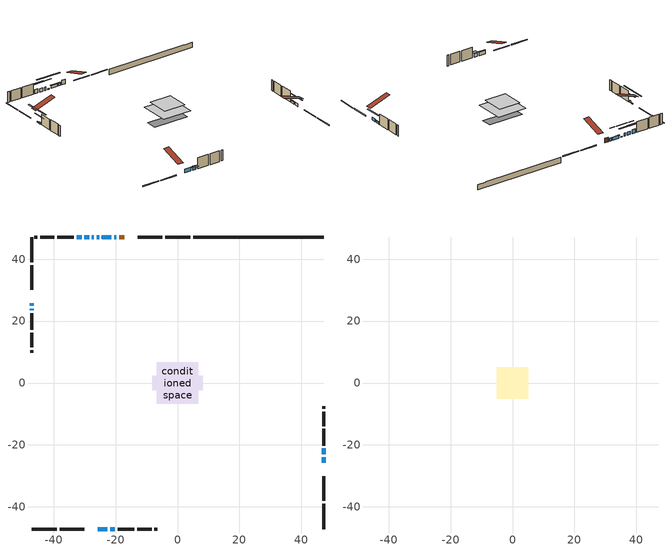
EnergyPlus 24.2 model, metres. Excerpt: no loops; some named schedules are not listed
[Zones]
conditioned space
 floor outside (Floor1 construction): -1.6,-1.6 -1.6,1.6 1.6,1.6 1.6,-1.6 z0.92
 floor adiabatic (AdiabaticFloorConstruction): -6.78,-6.78 -6.78,6.78 6.78,6.78 6.78,-6.78 z3.36
 floor foundation (Slab1 construction): -8.11,-2.41 -8.11,2.41 8.11,2.41 8.11,-2.41 z-1.52
 wall outside (RimJoist1 construction): 4.16,47.16 -4.01,47.16 / -47.16,-47.16 -38.98,-47.16 / -47.16,47.16 -47.16,38.98 / 47.16,-47.16 47.16,-38.98 z0.92:1.22
 wall outside (RimJoist2 construction): -4.94,47.16 -12.82,47.16 / -38.05,-47.16 -30.17,-47.16 / -47.16,38.05 -47.16,30.17 / 47.16,-38.05 47.16,-30.17 z0.92:1.22
 wall outside (AdiabaticWallConstruction 1): -17.25,47.16 -18.87,47.16 z0.92:2.95
 wall outside (AdiabaticWallConstruction): 47.16,-25.74 47.16,-23.91 / -19.8,47.16 -20.41,47.16 / -21.34,47.16 -24.39,47.16 z0.92:2.14; -25.74,-47.16 -22.69,-47.16 / -28.54,47.16 -30.07,47.16 / -21.76,-47.16 -20.24,-47.16 z0.92:2.44; -25.31,47.16 -26.08,47.16 / -47.16,25.74 -47.16,24.97 z0.92:1.33; -27,47.16 -27.62,47.16 z0.92:2.45; -31,47.16 -32.52,47.16 z0.92:2.75; -47.16,24.05 -47.16,23.43 / 47.16,-22.98 47.16,-21.15 z0.92:1.84
 wall outside (Wall1 construction): -33.45,47.16 -38.83,47.16 / -19.31,-47.16 -13.92,-47.16 / -47.16,22.51 -47.16,17.12 / 47.16,-20.22 47.16,-14.84 z0.92:5.8
 wall outside (Wall2 construction): -39.76,47.16 -44.4,47.16 / -13,-47.16 -8.36,-47.16 / -47.16,16.19 -47.16,11.56 / 47.16,-13.91 47.16,-9.27 z0.92:5.8
 wall outside (Wall3 construction): -45.33,47.16 -46.23,47.16 / -7.43,-47.16 -6.53,-47.16 / -47.16,10.63 -47.16,9.73 / 47.16,-8.35 47.16,-7.45 z0.92:5.8
 wall foundation (FoundationWall1 construction): 5.09,47.16,-1.52 5.09,47.16,0.92 42.95,47.16,0.92 42.95,47.16,0.77 47.16,47.16,0.77 47.16,47.16,-1.52
 window (WindowConstruction): 47.16,-25.74 47.16,-23.91 z0.92:2.14
 window (WindowConstruction 7): -19.8,47.16 -20.41,47.16 z0.92:2.14
 window (WindowConstruction 8): -21.34,47.16 -24.38,47.16 z0.92:2.14
 window (WindowConstruction 9): -25.74,-47.16 -22.69,-47.16 z0.92:2.44
 window (WindowConstruction 10): -25.31,47.16 -26.08,47.16 z0.92:1.33
 window (WindowConstruction 11): -47.16,25.74 -47.16,24.97 z0.92:1.33
 window (WindowConstruction 1): -27.01,47.16 -27.62,47.16 z0.92:2.44
 window (WindowConstruction 2): -28.54,47.16 -30.07,47.16 z0.92:2.44
 window (WindowConstruction 3): -31,47.16 -32.52,47.16 z0.92:2.75
 window (WindowConstruction 4): -21.76,-47.16 -20.24,-47.16 z0.92:2.44
 window (WindowConstruction 5): -47.16,24.05 -47.16,23.44 z0.92:1.83
 window (WindowConstruction 6): 47.16,-22.98 47.16,-21.15 z0.92:1.83
 door (Door): -17.25,47.16 -18.87,47.16 z0.92:2.95
 ceiling adiabatic (AdiabaticFloorConstruction): 6.78,-6.78 6.78,6.78 -6.78,6.78 -6.78,-6.78 z3.36
attic - vented
 floor to conditioned space (Floor2 construction Reversed): -5.01,-5.01 -5.01,5.01 5.01,5.01 5.01,-5.01 z5.8
 roof outside (Roof1 construction): -16.32,47.16,5.8 -16.32,37.4,9.05 -13.75,37.4,9.05 -13.75,47.16,5.8; -26.67,-47.16,5.8 -26.67,-37.4,9.05 -29.24,-37.4,9.05 -29.24,-47.16,5.8; -47.16,26.67,5.8 -37.4,26.67,9.05 -37.4,29.24,9.05 -47.16,29.24,5.8; 47.16,-26.67,5.8 37.4,-26.67,9.05 37.4,-29.24,9.05 47.16,-29.24,5.8
shading: 47.16,-21.17 47.16,-28.48 47.45,-28.48 47.45,-21.17 z4.88; -20.56,47.16 -19.65,47.16 -19.65,47.45 -20.56,47.45 z2.29; -24.53,47.16 -21.19,47.16 -21.19,47.45 -24.53,47.45 z2.29; -22.54,-47.16 -25.89,-47.16 -25.89,-47.45 -22.54,-47.45 z2.59; -31.57,47.16 -19.82,47.16 -19.82,47.45 -31.57,47.45 z6.81; -47.16,19.49 -47.16,31.23 -47.45,31.23 -47.45,19.49 z6.81; -30.36,47.16 -24.27,47.16 -24.27,47.45 -30.36,47.45 z5.18; -32.81,47.16 -25.8,47.16 -25.8,47.45 -32.81,47.45 z5.18; -35.26,47.16 -28.26,47.16 -28.26,47.45 -35.26,47.45 z5.49; -19.94,-47.16 -22.06,-47.16 -22.06,-48.68 -19.94,-48.68 z2.74; -47.16,20.7 -47.16,26.79 -47.45,26.79 -47.45,20.7 z4.57; 47.16,-21 47.16,-23.13 47.45,-23.13 47.45,-21 z1.98
[Building]
Building 1: Terrain=Suburbs
[Site:Location]
Toronto City Centre_ON: Latitude {deg}=43.63; Longitude {deg}=-79.39; Time Zone {hr}=-5; Elevation {m}=77; Keep Site Location Information=Yes
[Site:GroundTemperature:Shallow]
5.01852, 3.26908, 3.12898, 3.95918, 7.29196, 10.6092, 13.4851, 15.3069, 15.4617, 13.9799, 11.1774, 7.9619
[Site:WaterMainsTemperature]
Calculation Method=Schedule; Temperature Schedule=mains temperature schedule
[Material] Roughness=Rough; Thermal Absorptance=0.9
Name | Thickness {m} | Conductivity {W/m-K} | Density {kg/m3} | Specific Heat {J/kg-K} | Solar Absorptance | Visible Absorptance
asphalt or fiberglass shingles | 0.00635 | 0.162714 | 1121.4 | 1465.45 | 0.4 | 0.4
ceiling loosefill ins | 0.169333 | 0.0480833 | 16.02 | 1046.75 | 0.7 | 0.7
ceiling stud and cavity | 0.1397 | 0.0959337 | 65.682 | 1177.47 | 0.7 | 0.7
concrete 4.0 in. | 0.1016 | 1.803125 | 2242.8 | 837.4 | 0.7 | 0.7
concrete 8.0 in. | 0.2032 | 1.803125 | 2242.8 | 837.4 | 0.7 | 0.7
door material | 0.04445 | 0.053851 | 512.64 | 1214.23 | 0.7 | 0.7
exterior vertical ins | 0.0460229 | 0.029427 | 32.04 | 1214.23 | 0.7 | 0.7
floor covering | 0.0127 | 0.0433444 | 54.468 | 1339.84 | 0.6 | 0.6
floor rigid ins | 0.103632 | 0.029427 | 32.04 | 1214.23 | 0.7 | 0.7
floor rigid ins 1; wall rigid ins 1 | 0.512978 | 0.029427 | 32.04 | 1214.23 | 0.7 | 0.7
floor stud and cavity | 0.1397 | 0.170913 | 92.3553 | 1139.71 | 0.7 | 0.7
floor stud and cavity 1 | 0.1397 | 1.75129 | 37.0049 | 1207.88 | 0.7 | 0.7
furniture material conditioned space 1 | 0.1524 | 0.115458 | 640.8 | 1214.23 | 0.6 | 0.6
gypsum board | 0.0127 | 0.160291 | 801 | 837.4 | 0.6 | 0.6
gypsum board 1 | 0.0127 | 0.160291 | 801 | 837.4 | 0.7 | 0.7
osb sheathing 0.5 in. | 0.0127 | 0.115458 | 512.64 | 1214.23 | 0.7 | 0.7
osb sheathing 0.75 in. | 0.01905 | 0.115458 | 512.64 | 1214.23 | 0.7 | 0.7
osb sheathing 2.0 in. | 0.0508 | 0.115458 | 512.64 | 1214.23 | 0.7 | 0.7
rim joist rigid ins; wall rigid ins | 0.051816 | 0.029427 | 32.04 | 1214.23 | 0.7 | 0.7
rim joist stud and cavity | 0.0508 | 0.0346513 | 125.044 | 1163.47 | 0.6 | 0.6
rim joist stud and cavity 1 | 0.0508 | 0.0344445 | 125.044 | 1163.47 | 0.6 | 0.6
wall stud and cavity | 0.1397 | 0.165635 | 139.0536 | 1170.24 | 0.7 | 0.7
wall stud and cavity 1 | 0.1397 | 0.169891 | 139.0536 | 1170.24 | 0.7 | 0.7
wall stud and cavity 2 | 0.1397 | 0.0975873 | 139.0536 | 1170.24 | 0.7 | 0.7
wall stud and cavity 3 | 0.0889 | 0.380278 | 52.3479 | 1209.89 | 0.7 | 0.7
wall stud and cavity 4 | 0.0889 | 0.391764 | 83.0341 | 1211.67 | 0.7 | 0.7
wood siding | 0.0254 | 0.102417 | 544.68 | 1172.36 | 0.4 | 0.4
wood siding 1; wood siding 2; wood siding 3 | 0.0254 | 0.102417 | 544.68 | 1172.36 | 0.7 | 0.7
[WindowMaterial:SimpleGlazingSystem]
Name | U-Factor {W/m2-K} | Solar Heat Gain Coefficient
WindowMaterial | 2.194547 | 0.61
WindowMaterial 1 | 2.52501 | 0.5
WindowMaterial 2 | 2.09916 | 0.64
WindowMaterial 3 | 2.35183 | 0.53
WindowMaterial 4 | 2.17922 | 0.59
WindowMaterial 5 | 2.31322 | 0.57
WindowMaterial 6 | 2.234293 | 0.59
WindowMaterial 7 | 2.53466 | 0.5
WindowMaterial 8 | 2.12584 | 0.63
WindowMaterial 9 | 2.452896 | 0.52
[Construction]
AdiabaticFloorConstruction: floor stud and cavity 1, floor rigid ins 1, osb sheathing 0.75 in., floor covering
AdiabaticWallConstruction: wood siding 2, wall rigid ins 1, wall stud and cavity 3, gypsum board
AdiabaticWallConstruction 1: wood siding 3, wall rigid ins 1, wall stud and cavity 3, gypsum board
Door: door material
Floor1 construction: floor stud and cavity, floor rigid ins, osb sheathing 0.75 in., floor covering
Floor2 construction Reversed: gypsum board, ceiling stud and cavity, ceiling loosefill ins
FoundationWall1 construction: concrete 8.0 in., gypsum board 1
furniture construction conditioned space 1: furniture material conditioned space 1
PartitionWallConstruction: gypsum board, wall stud and cavity 4, gypsum board
RimJoist1 construction: wood siding 1, rim joist rigid ins, osb sheathing 2.0 in., rim joist stud and cavity
RimJoist2 construction: wood siding 1, rim joist rigid ins, osb sheathing 2.0 in., rim joist stud and cavity 1
Roof1 construction: asphalt or fiberglass shingles
Slab1 construction: concrete 4.0 in.
Wall1 construction: wood siding, wall rigid ins, osb sheathing 0.5 in., wall stud and cavity, gypsum board
Wall2 construction: wood siding, wall rigid ins, osb sheathing 0.5 in., wall stud and cavity 1, gypsum board
Wall3 construction: wood siding, osb sheathing 0.5 in., wall stud and cavity 2, gypsum board
WindowConstruction: WindowMaterial
WindowConstruction 1: WindowMaterial 1
WindowConstruction 10; WindowConstruction 11: WindowMaterial 9
WindowConstruction 2: WindowMaterial 2
WindowConstruction 3: WindowMaterial 3
WindowConstruction 4; WindowConstruction 9: WindowMaterial 4
WindowConstruction 5: WindowMaterial 5
WindowConstruction 6: WindowMaterial 6
WindowConstruction 7: WindowMaterial 7
WindowConstruction 8: WindowMaterial 8
[Zone] Multiplier=1; Part of Total Floor Area=Yes
Name | Volume {m3}
attic - vented | 52.9737
conditioned space | 664.3
[Space]
Name | Zone | Volume {m3}
attic - vented 1 | attic - vented | 52.9737
conditioned space 1 | conditioned space | 664.3
[ZoneInfiltration:EffectiveLeakageArea]
infil attic - vented 1: Zone or Space=attic - vented 1; Schedule=Always On Discrete; Effective Air Leakage Area {cm2}=4224.84; Stack Coefficient=0.000226152; Wind Coefficient=1.01606e-05
[ZoneMixing]
whole house fan mix: Zone or Space=attic - vented; Schedule=Always On Continuous; Design Flow Rate Calculation Method=Flow/Zone; Design Flow Rate {m3/s}=0; Source Zone or Space=conditioned space
[SurfaceProperty:ExposedFoundationPerimeter]
Slab1: Exposed Perimeter Calculation Method=TotalExposedPerimeter; Total Exposed Perimeter {m}=42.062
[InternalMass] Zone or ZoneList=conditioned space; Space or SpaceList=conditioned space 1
Name | Construction | Surface Area {m2}
furniture mass conditioned space 1 | furniture construction conditioned space 1 | 108.864
partition wall mass | PartitionWallConstruction | 272.16
[Lights]
interior lighting: Zone or ZoneList or Space or SpaceList=conditioned space 1; Schedule=interior lighting schedule; Design Level Calculation Method=LightingLevel; Lighting Level {W}=343.2; Return Air Fraction=0; Fraction Radiant=0.6; Fraction Visible=0.2; Fraction Replaceable=1
[People]
occupants: Zone or ZoneList or Space or SpaceList=conditioned space 1; Number of People Schedule=occupants schedule; Number of People Calculation Method=People; Number of People=3; Fraction Radiant=0.314171; Sensible Heat Fraction=0.56303; Activity Level Schedule=occupants activity schedule; Carbon Dioxide Generation Rate {m3/s-W}=0; Enable ASHRAE 55 Comfort Warnings=No; Mean Radiant Temperature Calculation Type=EnclosureAveraged
[ElectricEquipment] Zone or ZoneList or Space or SpaceList=conditioned space 1; Design Level Calculation Method=EquipmentLevel
Name | Schedule | Design Level {W} | Fraction Latent | Fraction Radiant | Fraction Lost
clothes dryer | clothes dryer schedule | 140.772 | 0.015 | 0.081 | 0.85
clothes washer | clothes washer schedule | 32.1985 | 0.03 | 0.162 | 0.7
cooking range | cooking range schedule | 215.147 | 0.08 | 0.432 | 0.2
dishwasher | dishwasher schedule | 66.8632 | 0.3 | 0.18 | 0.4
fridge | fridge schedule | 72.9452 | 0 | 0.6 | 0
mech vent bath fan 0 | mech vent bath fan 0 schedule | 50.2 | 0 | 0 | 1
mech vent bath fan 1 | mech vent bath fan 1 schedule | 50.2 | 0 | 0 | 1
mech vent bath fan 2 | mech vent bath fan 2 schedule | 50.2 | 0 | 0 | 1
mech vent bath fan 3 | mech vent bath fan 3 schedule | 50.2 | 0 | 0 | 1
mech vent house fan | mech vent house fan schedule | 0 | 0 | 0 | 1
mech vent house fan cfis | mech vent house fan cfis schedule | 0 | 0 | 0 | 0
mech vent range fan 0 | mech vent range fan 0 schedule | 57 | 0 | 0 | 1
misc plug loads | misc plug loads schedule | 494.7 | 0.045 | 0.513 | 0.1
whole house fan | Always On Discrete | 0 | 0 | 0 | 1
[OtherEquipment] Zone or ZoneList or Space or SpaceList=conditioned space 1; Design Level Calculation Method=EquipmentLevel
Name | Fuel Type | Schedule | Design Level {W} | Fraction Latent | Fraction Radiant | Fraction Lost
clothes dryer 1 | Electricity | clothes dryer schedule | 0 | 0.015 | 0.081 | 0.85
cooking range 1 | Electricity | cooking range schedule | 0 | 0.08 | 0.432 | 0.2
general water use latent | None | general water use schedule | 62.594 | 1 | 0 | 0
general water use sensible | None | general water use schedule | -61.6891 | 0 | 0.6 | 0
mech vent house fan latent load | None | Always On Discrete | 0 | 1 | 0 | 0
mech vent house fan sensible load | None | Always On Discrete | 0 | 0 | 0 | 0
water heater energy adjustment1 | NaturalGas | Always On Discrete | 0.01 | 0 | 0 | 1
[ZoneInfiltration:DesignFlowRate] Zone or ZoneList or Space or SpaceList=conditioned space 1; Schedule=Always On Discrete; Design Flow Rate Calculation Method=Flow/Zone; Design Flow Rate {m3/s}=0
infil flow; natural vent flow; whole house fan flow
[AvailabilityManager:Scheduled]
central ac and furnace airloop Availability Manager: Schedule=Always On Discrete
[Foundation:Kiva]
Foundation Kiva 1: Initial Indoor Air Temperature {C}=18; Wall Height Above Grade {m}=0.919978; Wall Depth Below Slab {m}=0.2032; Custom Block Material Name 1=exterior vertical ins; Custom Block Depth 1 {m}=2.43998; Custom Block X Position 1 {m}=0.2159; Custom Block Z Position 1 {m}=0
[Foundation:Kiva:Settings]
Soil Conductivity {W/m-K}=0.849921; Soil Density {kg/m3}=1842.3; Soil Specific Heat {J/kg-K}=418.7; Ground Solar Absorptivity=0.9; Ground Thermal Absorptivity=0.9; Ground Surface Roughness {m}=0.03; Far-Field Width {m}=40; Deep-Ground Boundary Condition=ZeroFlux; Deep-Ground Depth {m}=40; Minimum Cell Dimension {m}=0.2; Maximum Cell Growth Coefficient=3; Simulation Timestep=Timestep
[Exterior:Lights]
exterior lighting: Schedule=exterior lighting schedule; Design Level {W}=75.6
[EnergyManagementSystem:GlobalVariable]
central_ac_and_furnace_airloop_Fan_RTF
infil_program_Qfan
infil_program_Qinf
natural_vent_program_Qnv
natural_vent_program_Qwhf
[EnergyManagementSystem:Sensor]
Name | Output:Variable or Output:Meter Index Key | Output:Variable or Output:Meter
airflow_gain | infil flow | Infiltration Sensible Heat Gain Energy
airflow_gain_1 | natural vent flow | Infiltration Sensible Heat Gain Energy
airflow_gain_2 | whole house fan flow | Infiltration Sensible Heat Gain Energy
airflow_loss | infil flow | Infiltration Sensible Heat Loss Energy
airflow_loss_1 | natural vent flow | Infiltration Sensible Heat Loss Energy
airflow_loss_2 | whole house fan flow | Infiltration Sensible Heat Loss Energy
clg_load_cond |  | Cooling:EnergyTransfer:Zone:CONDITIONED SPACE
clg_sp_s; clg_sp_s_1 | cooling setpoint | Schedule Value
clothes_dryer_exhaust_0_sch_s | clothes dryer exhaust 0 schedule | Schedule Value
cool_season | cooling season schedule | Schedule Value
htg_load_cond |  | Heating:EnergyTransfer:Zone:CONDITIONED SPACE
htg_sp_s; htg_sp_s_1 | heating setpoint | Schedule Value
ig_ee_conv | clothes dryer | Electric Equipment Convective Heating Energy
ig_ee_conv_2 | cooking range | Electric Equipment Convective Heating Energy
ig_ee_conv_4 | fridge | Electric Equipment Convective Heating Energy
ig_ee_conv_5 | misc plug loads | Electric Equipment Convective Heating Energy
ig_ee_conv_6 | whole house fan | Electric Equipment Convective Heating Energy
ig_ee_rad | clothes dryer | Electric Equipment Radiant Heating Energy
ig_ee_rad_2 | cooking range | Electric Equipment Radiant Heating Energy
ig_ee_rad_4 | fridge | Electric Equipment Radiant Heating Energy
ig_ee_rad_5 | misc plug loads | Electric Equipment Radiant Heating Energy
ig_ee_rad_6 | whole house fan | Electric Equipment Radiant Heating Energy
ig_lgt_conv | interior lighting | Lights Convective Heating Energy
ig_lgt_rad | interior lighting | Lights Radiant Heating Energy
ig_lgt_vis | interior lighting | Lights Visible Radiation Heating Energy
ig_oe_conv | clothes dryer 1 | Other Equipment Convective Heating Energy
ig_oe_conv_1 | cooking range 1 | Other Equipment Convective Heating Energy
ig_oe_conv_2 | general water use latent | Other Equipment Convective Heating Energy
ig_oe_conv_3 | general water use sensible | Other Equipment Convective Heating Energy
ig_oe_conv_4 | water heater energy adjustment1 | Other Equipment Convective Heating Energy
ig_oe_rad | clothes dryer 1 | Other Equipment Radiant Heating Energy
ig_oe_rad_1 | cooking range 1 | Other Equipment Radiant Heating Energy
ig_oe_rad_2 | general water use latent | Other Equipment Radiant Heating Energy
ig_oe_rad_3 | general water use sensible | Other Equipment Radiant Heating Energy
ig_oe_rad_4 | water heater energy adjustment1 | Other Equipment Radiant Heating Energy
ig_ppl_conv | occupants | People Convective Heating Energy
ig_ppl_rad | occupants | People Radiant Heating Energy
im_conv | furniture mass conditioned space 1 | Surface Inside Face Convection Heat Gain Energy
im_conv_1 | partition wall mass | Surface Inside Face Convection Heat Gain Energy
im_ig | furniture mass conditioned space 1 | Surface Inside Face Internal Gains Radiation Heat Gain Energy
im_ig_1 | partition wall mass | Surface Inside Face Internal Gains Radiation Heat Gain Energy
im_lgt | furniture mass conditioned space 1 | Surface Inside Face Lights Radiation Heat Gain Energy
im_lgt_1 | partition wall mass | Surface Inside Face Lights Radiation Heat Gain Energy
im_sol | furniture mass conditioned space 1 | Surface Inside Face Solar Radiation Heat Gain Energy
im_sol_1 | partition wall mass | Surface Inside Face Solar Radiation Heat Gain Energy
im_surf | furniture mass conditioned space 1 | Surface Inside Face Net Surface Thermal Radiation Heat Gain Energy
im_surf_1 | partition wall mass | Surface Inside Face Net Surface Thermal Radiation Heat Gain Energy
mech_vent_bath_fan_0_sch_s | mech vent bath fan 0 schedule | Schedule Value
mech_vent_bath_fan_1_sch_s | mech vent bath fan 1 schedule | Schedule Value
mech_vent_bath_fan_2_sch_s | mech vent bath fan 2 schedule | Schedule Value
mech_vent_bath_fan_3_sch_s | mech vent bath fan 3 schedule | Schedule Value
mech_vent_range_fan_0_sch_s | mech vent range fan 0 schedule | Schedule Value
mv_conv | mech vent bath fan 0 | Electric Equipment Convective Heating Energy
mv_conv_1 | mech vent bath fan 1 | Electric Equipment Convective Heating Energy
mv_conv_2 | mech vent bath fan 2 | Electric Equipment Convective Heating Energy
mv_conv_3 | mech vent bath fan 3 | Electric Equipment Convective Heating Energy
mv_conv_4 | mech vent house fan | Electric Equipment Convective Heating Energy
mv_conv_5 | mech vent house fan cfis | Electric Equipment Convective Heating Energy
mv_conv_6 | mech vent range fan 0 | Electric Equipment Convective Heating Energy
mv_conv_7 | mech vent house fan latent load | Other Equipment Convective Heating Energy
mv_conv_8 | mech vent house fan sensible load | Other Equipment Convective Heating Energy
mv_rad | mech vent bath fan 0 | Electric Equipment Radiant Heating Energy
mv_rad_1 | mech vent bath fan 1 | Electric Equipment Radiant Heating Energy
mv_rad_2 | mech vent bath fan 2 | Electric Equipment Radiant Heating Energy
mv_rad_3 | mech vent bath fan 3 | Electric Equipment Radiant Heating Energy
mv_rad_4 | mech vent house fan | Electric Equipment Radiant Heating Energy
mv_rad_5 | mech vent house fan cfis | Electric Equipment Radiant Heating Energy
mv_rad_6 | mech vent range fan 0 | Electric Equipment Radiant Heating Energy
mv_rad_7 | mech vent house fan latent load | Other Equipment Radiant Heating Energy
mv_rad_8 | mech vent house fan sensible load | Other Equipment Radiant Heating Energy
natural_vent_s | natural vent schedule | Schedule Value
out_pb_s |  | Site Outdoor Air Barometric Pressure
out_wt_s |  | Site Outdoor Air Humidity Ratio
site_vw_s |  | Site Wind Speed
ss_back_out | Window1 | Surface Window Shortwave from Zone Back Out Window Heat Transfer Rate
ss_back_out_1 | Window11 | Surface Window Shortwave from Zone Back Out Window Heat Transfer Rate
ss_back_out_10 | Window8 | Surface Window Shortwave from Zone Back Out Window Heat Transfer Rate
ss_back_out_11 | Window9 | Surface Window Shortwave from Zone Back Out Window Heat Transfer Rate
ss_back_out_2 | Window13 | Surface Window Shortwave from Zone Back Out Window Heat Transfer Rate
ss_back_out_3 | Window15 | Surface Window Shortwave from Zone Back Out Window Heat Transfer Rate
ss_back_out_4 | Window17 | Surface Window Shortwave from Zone Back Out Window Heat Transfer Rate
ss_back_out_5 | Window18 | Surface Window Shortwave from Zone Back Out Window Heat Transfer Rate
ss_back_out_6 | Window3 | Surface Window Shortwave from Zone Back Out Window Heat Transfer Rate
ss_back_out_7 | Window5 | Surface Window Shortwave from Zone Back Out Window Heat Transfer Rate
ss_back_out_8 | Window6 | Surface Window Shortwave from Zone Back Out Window Heat Transfer Rate
ss_back_out_9 | Window7 | Surface Window Shortwave from Zone Back Out Window Heat Transfer Rate
ss_conv | Door1 | Surface Inside Face Convection Heat Gain Energy
ss_conv_1 | Window1 | Surface Inside Face Convection Heat Gain Energy
ss_conv_10 | Window7 | Surface Inside Face Convection Heat Gain Energy
ss_conv_11 | Window8 | Surface Inside Face Convection Heat Gain Energy
ss_conv_12 | Window9 | Surface Inside Face Convection Heat Gain Energy
ss_conv_2 | Window11 | Surface Inside Face Convection Heat Gain Energy
ss_conv_3 | Window13 | Surface Inside Face Convection Heat Gain Energy
ss_conv_4 | Window15 | Surface Inside Face Convection Heat Gain Energy
ss_conv_5 | Window17 | Surface Inside Face Convection Heat Gain Energy
ss_conv_6 | Window18 | Surface Inside Face Convection Heat Gain Energy
ss_conv_7 | Window3 | Surface Inside Face Convection Heat Gain Energy
ss_conv_8 | Window5 | Surface Inside Face Convection Heat Gain Energy
ss_conv_9 | Window6 | Surface Inside Face Convection Heat Gain Energy
ss_ig | Door1 | Surface Inside Face Internal Gains Radiation Heat Gain Energy
ss_ig_1 | Window1 | Surface Inside Face Internal Gains Radiation Heat Gain Energy
ss_ig_10 | Window7 | Surface Inside Face Internal Gains Radiation Heat Gain Energy
ss_ig_11 | Window8 | Surface Inside Face Internal Gains Radiation Heat Gain Energy
ss_ig_12 | Window9 | Surface Inside Face Internal Gains Radiation Heat Gain Energy
ss_ig_2 | Window11 | Surface Inside Face Internal Gains Radiation Heat Gain Energy
ss_ig_3 | Window13 | Surface Inside Face Internal Gains Radiation Heat Gain Energy
ss_ig_4 | Window15 | Surface Inside Face Internal Gains Radiation Heat Gain Energy
ss_ig_5 | Window17 | Surface Inside Face Internal Gains Radiation Heat Gain Energy
ss_ig_6 | Window18 | Surface Inside Face Internal Gains Radiation Heat Gain Energy
ss_ig_7 | Window3 | Surface Inside Face Internal Gains Radiation Heat Gain Energy
ss_ig_8 | Window5 | Surface Inside Face Internal Gains Radiation Heat Gain Energy
ss_ig_9 | Window6 | Surface Inside Face Internal Gains Radiation Heat Gain Energy
ss_lgt | Door1 | Surface Inside Face Lights Radiation Heat Gain Energy
ss_sol | Door1 | Surface Inside Face Solar Radiation Heat Gain Energy
ss_surf | Door1 | Surface Inside Face Net Surface Thermal Radiation Heat Gain Energy
ss_surf_1 | Window1 | Surface Inside Face Net Surface Thermal Radiation Heat Gain Energy
ss_surf_10 | Window7 | Surface Inside Face Net Surface Thermal Radiation Heat Gain Energy
ss_surf_11 | Window8 | Surface Inside Face Net Surface Thermal Radiation Heat Gain Energy
ss_surf_12 | Window9 | Surface Inside Face Net Surface Thermal Radiation Heat Gain Energy
ss_surf_2 | Window11 | Surface Inside Face Net Surface Thermal Radiation Heat Gain Energy
ss_surf_3 | Window13 | Surface Inside Face Net Surface Thermal Radiation Heat Gain Energy
ss_surf_4 | Window15 | Surface Inside Face Net Surface Thermal Radiation Heat Gain Energy
ss_surf_5 | Window17 | Surface Inside Face Net Surface Thermal Radiation Heat Gain Energy
ss_surf_6 | Window18 | Surface Inside Face Net Surface Thermal Radiation Heat Gain Energy
ss_surf_7 | Window3 | Surface Inside Face Net Surface Thermal Radiation Heat Gain Energy
ss_surf_8 | Window5 | Surface Inside Face Net Surface Thermal Radiation Heat Gain Energy
ss_surf_9 | Window6 | Surface Inside Face Net Surface Thermal Radiation Heat Gain Energy
ss_trans_in | Window1 | Surface Window Transmitted Solar Radiation Rate
ss_trans_in_1 | Window11 | Surface Window Transmitted Solar Radiation Rate
ss_trans_in_10 | Window8 | Surface Window Transmitted Solar Radiation Rate
ss_trans_in_11 | Window9 | Surface Window Transmitted Solar Radiation Rate
ss_trans_in_2 | Window13 | Surface Window Transmitted Solar Radiation Rate
ss_trans_in_3 | Window15 | Surface Window Transmitted Solar Radiation Rate
ss_trans_in_4 | Window17 | Surface Window Transmitted Solar Radiation Rate
ss_trans_in_5 | Window18 | Surface Window Transmitted Solar Radiation Rate
ss_trans_in_6 | Window3 | Surface Window Transmitted Solar Radiation Rate
ss_trans_in_7 | Window5 | Surface Window Transmitted Solar Radiation Rate
ss_trans_in_8 | Window6 | Surface Window Transmitted Solar Radiation Rate
ss_trans_in_9 | Window7 | Surface Window Transmitted Solar Radiation Rate
ss_trans_out | Window1 | Surface Inside Face Initial Transmitted Diffuse Transmitted Out Window Solar Radiation Rate
ss_trans_out_1 | Window11 | Surface Inside Face Initial Transmitted Diffuse Transmitted Out Window Solar Radiation Rate
